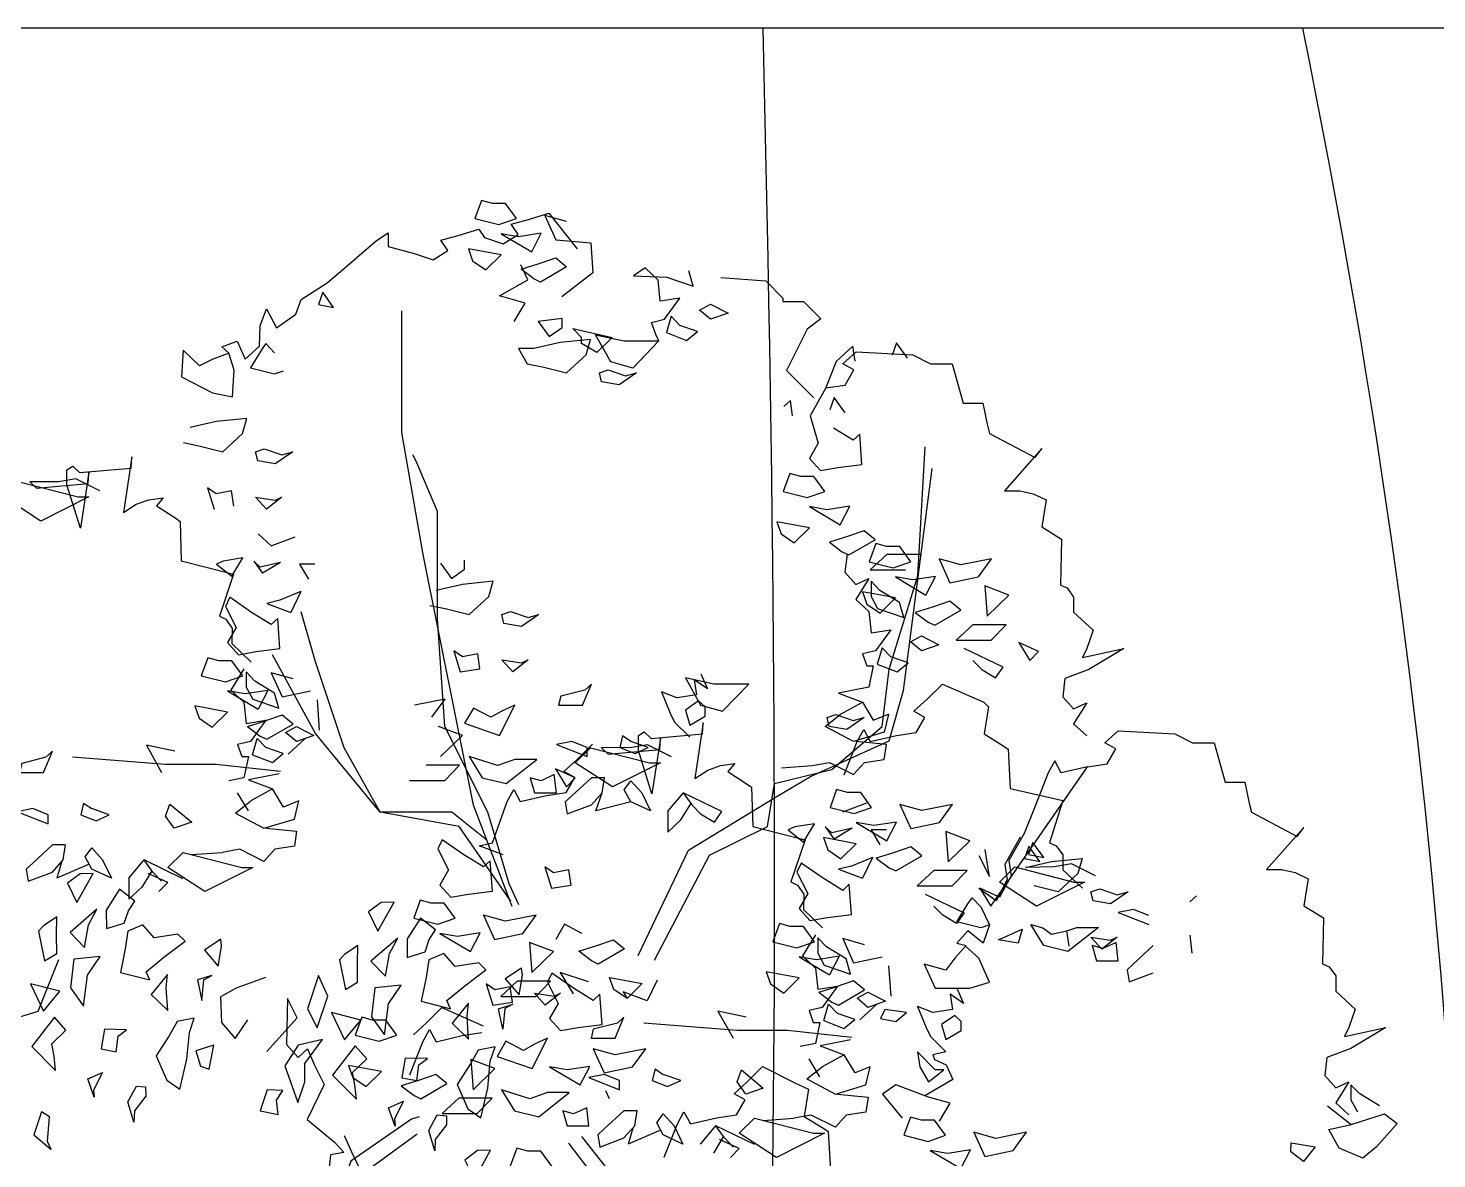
# Model space of a CAD drawing. Header units: metres. Extents: x 10 to 239, y 2 to 253.
# Drawn here: x 28.15 to 36, y 56.09 to 62.39 of the extents above; entities that cross this region are included whole.
import ezdxf

# ---------------------------------------------------------------- set-up
doc = ezdxf.new("R2010")
doc.units = ezdxf.units.M
doc.header["$MEASUREMENT"] = 0
doc.layers.add('0marcos', color=10, linetype='Continuous', plot=False)
doc.layers.add('1', color=7, linetype='Continuous')
doc.layers.add('cot200', color=9, linetype='Continuous')
doc.layers.add('barrera', color=7, linetype='Continuous', lineweight=0, true_color=0x9dbb63)
doc.layers.add('bloques ARBOLES', color=7, linetype='Continuous', true_color=0xb8d897)

# ---------------------------------------------------------------- blocks, each defined once
blk = doc.blocks.new('ARBOL22')
for points in [[(-0.1967, 2.2503), (-0.1308, 2.2338), (-0.0828, 2.2503), (-0.1128, 2.2918), (-0.1487, 2.2918), (-0.1787, 2.3)], [(-0.0147, 2.2102), (-0.0769, 2.2007), (-0.1248, 2.2089), (-0.041, 2.1592)], [(-0.1668, 2.1096), (-0.1248, 2.1509), (-0.2146, 2.1676), (-0.2028, 2.1343)], [(-0.017, 2.0763), (-0.0351, 2.0847), (-0.0702, 2.1116), (-0.0231, 2.1261), (0.0249, 2.1427), (0.0549, 2.1178)], [(-0.6257, 2.0149), (-0.5839, 2.0067), (-0.6139, 2.0482)], [(0.4494, 1.974), (0.4194, 1.9988), (0.4494, 2.0155), (0.4973, 1.9906)], [(0.0068, 1.9268), (0.0427, 1.9517), (0.0427, 1.9765), (-0.0231, 1.9683)], [(0.4133, 1.9409), (0.3654, 1.9575), (0.3415, 1.9824), (0.3286, 1.9377), (0.3835, 1.916)], [(0.072, 1.9491), (0.1797, 1.9244), (0.1379, 1.8829), (0.0959, 1.9078), (0.0959, 1.9244)], [(0.1206, 1.9186), (0.0368, 1.9103), (-0.035, 1.8937), (-0.077, 1.8937), (-0.0531, 1.8523), (-0.0111, 1.8439), (0.0548, 1.8275), (0.1086, 1.877)], [(0.1447, 1.8275), (0.1686, 1.8357), (0.2165, 1.8191), (0.2465, 1.8275), (0.1986, 1.7944), (0.1506, 1.8026)], [(-0.7739, 1.6192), (-0.726, 1.6026), (-0.696, 1.611), (-0.744, 1.5779), (-0.7919, 1.5861), (-0.7978, 1.611)], [(0.6666, 1.5513), (0.6487, 1.5016), (0.7146, 1.4851), (0.7625, 1.5016), (0.7325, 1.5431), (0.6966, 1.5431)], [(-1.2845, 1.4869), (-1.2547, 1.4869), (-1.3864, 1.4207), (-1.4882, 1.4869), (-1.4462, 1.5283)], [(0.7205, 1.4603), (0.8043, 1.4105), (0.8307, 1.4616), (0.7684, 1.452)], [(0.6785, 1.3609), (0.7205, 1.4023), (0.6307, 1.4189), (0.6426, 1.3856)], [(0.8103, 1.3361), (0.8284, 1.3277), (0.9002, 1.3692), (0.8702, 1.394), (0.8223, 1.3774), (0.7752, 1.3629)], [(0.9679, 1.3506), (0.932, 1.3506), (0.902, 1.3588), (0.8841, 1.3091), (0.95, 1.2926), (0.9979, 1.3091)], [(1.2194, 1.3175), (1.1356, 1.3009), (1.0757, 1.3175), (1.1056, 1.2511), (1.1835, 1.2677)], [(0.9793, 1.156), (0.9672, 1.1975), (0.9134, 1.2306), (0.8893, 1.2555), (0.8893, 1.214), (0.9073, 1.1808)], [(1.0661, 1.2691), (1.0038, 1.2595), (0.9559, 1.2677), (1.0397, 1.218)], [(1.2674, 1.218), (1.2015, 1.2429), (1.2074, 1.16)], [(0.9139, 1.1684), (0.9559, 1.2098), (0.8661, 1.2264), (0.878, 1.1931)], [(1.0638, 1.1352), (1.1356, 1.1767), (1.1056, 1.2015), (1.0577, 1.1849), (1.0106, 1.1704), (1.0457, 1.1436)], [(1.1681, 1.1366), (1.1224, 1.0945), (1.2189, 1.0945), (1.2595, 1.1366)], [(1.0272, 1.1064), (1.0751, 1.0815), (1.0272, 1.0649), (0.9972, 1.0898)], [(0.9432, 1.0484), (0.9193, 1.0733), (0.9064, 1.0287), (0.9613, 1.0069), (0.9911, 1.0318)], [(0.1046, 0.9573), (0.0388, 0.9407), (0.0328, 0.9158), (0.0987, 0.9158), (0.1226, 0.9738)], [(0.4222, 0.9158), (0.482, 0.8994), (0.554, 0.9738), (0.4581, 0.9738), (0.3802, 0.9904)], [(0.4166, 0.9275), (0.3807, 0.9026), (0.3926, 0.8611), (0.4346, 0.886), (0.4346, 0.9109)], [(0.7927, 0.8901), (0.8407, 0.8734), (0.8706, 0.8818), (0.8227, 0.8487), (0.7748, 0.857), (0.7689, 0.8818)], [(0.0687, 0.8165), (0.0269, 0.8081), (0.1107, 0.775), (0.1107, 0.7999)], [(0.2005, 0.7999), (0.2425, 0.7834), (0.2784, 0.7999), (0.2305, 0.8165), (0.2082, 0.8318)], [(-1.4447, 0.7314), (-1.3788, 0.7314), (-1.3549, 0.7894), (-1.3729, 0.7729), (-1.4388, 0.7563)], [(0.2822, 0.7578), (0.312, 0.7578), (0.1802, 0.6916), (0.0785, 0.7578), (0.1205, 0.7991)], [(0.0785, 0.7165), (0.0246, 0.7412), (0.0546, 0.6916)], [(1.4826, 0.7465), (1.4107, 0.7299), (1.3928, 0.763), (1.3748, 0.7299), (1.3389, 0.6388), (1.309, 0.5642), (1.267, 0.4897), (1.2731, 0.4482), (1.2413, 0.3894), (1.1874, 0.4141), (1.2174, 0.3645)], [(0.7771, 0.6353), (0.843, 0.6188), (0.8909, 0.6353), (0.8609, 0.6768), (0.825, 0.6768), (0.795, 0.685)], [(-1.3668, 0.5906), (-1.3668, 0.6155), (-1.4088, 0.6321), (-1.4506, 0.6237)], [(0.9986, 0.5773), (1.0765, 0.594), (1.1124, 0.6437), (1.0286, 0.6271), (0.9686, 0.6437)], [(0.9327, 0.5442), (0.9591, 0.5953), (0.8968, 0.5857), (0.8489, 0.594)], [(-0.2686, 0.464), (-0.2925, 0.4226), (-0.2626, 0.3893), (-0.2146, 0.3977), (-0.1487, 0.406), (-0.1548, 0.4888), (-0.1728, 0.4722), (-0.2266, 0.5053), (-0.2866, 0.5468), (-0.2985, 0.5219)], [(0.8069, 0.4946), (0.8489, 0.536), (0.7591, 0.5526), (0.771, 0.5193)], [(1.1004, 0.4862), (1.1604, 0.5442), (1.0945, 0.5691)], [(-1.4208, 0.4333), (-1.3549, 0.4582), (-1.325, 0.4913), (-1.3189, 0.5326), (-1.3549, 0.5326), (-1.4088, 0.483), (-1.4268, 0.4664)], [(0.9387, 0.4698), (0.9568, 0.4614), (1.0286, 0.5029), (0.9986, 0.5277), (0.9507, 0.5111), (0.9036, 0.4966)], [(1.3221, 0.5288), (1.3103, 0.4955), (1.3521, 0.4873)], [(1.3328, 0.5395), (1.321, 0.5062), (1.3628, 0.498)], [(0.0609, 0.464), (0.0189, 0.4557), (-0.0051, 0.4722), (0.013, 0.4142), (0.0669, 0.4226)], [(1.3431, 0.3645), (1.2413, 0.4307), (1.2833, 0.4721), (1.445, 0.4307), (1.4748, 0.4307)], [(-1.3134, 0.4275), (-1.2876, 0.3745), (-1.2432, 0.4543), (-1.2786, 0.4537)], [(1.1119, 0.4207), (1.1525, 0.4628), (1.061, 0.4628), (1.0154, 0.4207)], [(-1.1579, 0.3183), (-1.1465, 0.3523), (-1.1291, 0.3781), (-1.1706, 0.411), (-1.2072, 0.3538), (-1.2068, 0.3031)], [(1.4981, 0.3794), (1.4922, 0.4043), (1.5161, 0.4125), (1.564, 0.3959), (1.594, 0.4043), (1.5461, 0.3712)], [(-1.3065, 0.2925), (-1.2665, 0.2512), (-1.2557, 0.3133), (-1.2326, 0.3561)], [(-0.4886, 0.3487), (-0.4627, 0.2957), (-0.4184, 0.3755), (-0.4537, 0.3749)], [(-0.3464, 0.3811), (-0.3643, 0.3314), (-0.2985, 0.3149), (-0.2505, 0.3314), (-0.2805, 0.3729), (-0.3164, 0.3729)], [(-1.3423, 0.3353), (-1.379, 0.3105), (-1.3927, 0.296), (-1.3762, 0.2148), (-1.3431, 0.2352), (-1.3436, 0.286)], [(-1.1685, 0.1828), (-1.0881, 0.1622), (-1.0981, 0.1846), (-1.0496, 0.2251), (-0.9911, 0.2687), (-1.0109, 0.2878), (-1.0754, 0.278), (-1.107, 0.3138), (-1.148, 0.296), (-1.1553, 0.2479)], [(-0.382, 0.2243), (-0.3331, 0.2395), (-0.3217, 0.2735), (-0.3043, 0.2993), (-0.3457, 0.3321), (-0.3823, 0.2749)], [(-0.0649, 0.29), (-0.029, 0.3398), (-0.1128, 0.3231), (-0.1728, 0.3398), (-0.1428, 0.2734)], [(-0.8933, 0.2737), (-0.9381, 0.2444), (-0.9005, 0.2002), (-0.8913, 0.2541)], [(-0.4309, 0.2344), (-0.4078, 0.2772), (-0.4816, 0.2136), (-0.4416, 0.1724)], [(-0.1823, 0.2913), (-0.2446, 0.2818), (-0.2925, 0.29), (-0.2087, 0.2403)], [(0.2131, 0.2475), (0.1413, 0.206), (0.1232, 0.2144), (0.0881, 0.2412), (0.1352, 0.2557), (0.1831, 0.2723)], [(1.3034, 0.302), (1.2922, 0.2636), (1.2383, 0.272)], [(1.522, 0.2468), (1.4922, 0.2799), (1.5461, 0.2717), (1.564, 0.2799)], [(-0.5175, 0.2564), (-0.5541, 0.2317), (-0.5678, 0.2172), (-0.5514, 0.1359), (-0.5182, 0.1564), (-0.5187, 0.2071)], [(-0.1663, 0.1898), (-0.1861, 0.209), (-0.2505, 0.1992), (-0.2821, 0.235), (-0.3232, 0.2172), (-0.3305, 0.1691), (-0.3437, 0.104), (-0.2632, 0.0834), (-0.2733, 0.1057), (-0.2247, 0.1462)], [(-0.041, 0.1823), (0.0189, 0.2403), (-0.0469, 0.2651)], [(1.495, 0.2564), (1.5071, 0.215), (1.567, 0.215), (1.5609, 0.2648), (1.525, 0.2482)], [(-1.2236, 0.2267), (-1.2961, 0.2195), (-1.3051, 0.1403), (-1.2694, 0.0904), (-1.2585, 0.1752)], [(-0.0757, 0.1213), (-0.0664, 0.1752), (-0.0685, 0.1949), (-0.1133, 0.1656)], [(-1.0428, 0.1406), (-1.0394, 0.1773), (-1.0839, 0.1228), (-1.0386, 0.0787)], [(-0.957, 0.1623), (-0.945, 0.106), (-0.9393, 0.1628), (-0.918, 0.1746)], [(-0.6251, 0.1746), (-0.6558, 0.0831), (-0.6288, 0.0313), (-0.5996, 0.1179)], [(-0.0295, 0.1167), (0.011, 0.1589), (-0.0804, 0.1589), (-0.126, 0.1167)], [(0.0022, 0.156), (0.032, 0.098), (0.0081, 0.0567), (0.0381, 0.0234), (0.086, 0.0318), (0.1519, 0.0401), (0.1458, 0.1229), (0.1279, 0.1063), (0.074, 0.1394), (0.0141, 0.1809)], [(-1.4149, 0.152), (-1.379, 0.0767), (-1.3344, 0.1312)], [(-0.4803, 0.0615), (-0.4446, 0.0116), (-0.4336, 0.0964), (-0.3988, 0.1479), (-0.4712, 0.1406)], [(-0.1656, 0.1513), (-0.1475, 0.0934), (-0.0936, 0.1018), (-0.0996, 0.1431), (-0.1416, 0.1349)], [(0.0202, 0.1182), (0.0381, 0.1265), (-0.0039, 0.0934), (-0.0337, 0.1265)], [(-0.2138, -0.0001), (-0.218, 0.0618), (-0.2145, 0.0985), (-0.2591, 0.044)], [(-0.1144, 0.084), (-0.1202, 0.0272), (-0.1322, 0.0835), (-0.0931, 0.0957)], [(0.9568, 0.0483), (0.9868, 0.0732), (0.9268, 0.0814), (0.9148, 0.0565)], [(-1.4114, -0.0198), (-1.3463, -0.086), (-1.3504, -0.0467), (-1.3567, -0.013), (-1.3178, 0.0245), (-1.3495, 0.0605)], [(-1.0126, 0.0485), (-1.034, 0.0113), (-1.0706, -0.0459), (-1.0407, -0.1127), (-1.0052, -0.1374), (-0.9863, -0.0553), (-0.9792, 0.0181), (-0.9659, 0.0579)], [(-0.59, 0.0731), (-0.5542, -0.0022), (-0.5096, 0.0524)], [(-0.5249, 0.0105), (-0.459, -0.006), (-0.411, 0.0105), (-0.441, 0.052), (-0.4769, 0.052), (-0.5069, 0.0602)], [(0.122, 0.0023), (0.1878, 0.0023), (0.2117, 0.0602), (0.1938, 0.0438), (0.1279, 0.0271)], [(1.1365, 0.0483), (1.1186, 0.0649), (1.0827, 0.0401), (1.0945, -0.0014), (1.1365, 0.0234)], [(-1.1748, 0.0081), (-1.1515, 0.0256), (-1.2122, 0.0269), (-1.2214, -0.0268), (-1.1804, -0.0344)], [(-0.0398, -0.0806), (0.0022, 0.0023), (-0.0337, -0.0142), (-0.0637, -0.0308), (-0.1116, -0.006), (-0.1356, -0.0475)], [(-0.9255, -0.082), (-0.9123, -0.0169), (-0.9612, -0.0321), (-0.949, -0.0741)], [(-0.6812, -0.0163), (-0.7178, -0.0735), (-0.6818, -0.174), (-0.6627, -0.1174), (-0.6632, -0.0666), (-0.6148, -0.0007)], [(-0.5256, -0.1256), (-0.5318, -0.0918), (-0.493, -0.0543), (-0.5247, -0.0183), (-0.5866, -0.0986), (-0.5214, -0.1648)], [(-0.1878, -0.0304), (-0.2091, -0.0675), (-0.2457, -0.1247), (-0.2159, -0.1916), (-0.1804, -0.2162), (-0.1615, -0.1341), (-0.1544, -0.0607), (-0.141, -0.0209)], [(0.1579, -0.0925), (0.2358, -0.0759), (0.2717, -0.0262), (0.1878, -0.0428), (0.1279, -0.0262)], [(1.0647, -0.0843), (1.0168, -0.0345), (1.0227, -0.0759), (1.0466, -0.1174), (1.0886, -0.0843)], [(-0.5309, -0.1054), (-0.495, -0.1302), (-0.453, -0.0888), (-0.5428, -0.0722)], [(-0.3499, -0.0708), (-0.3267, -0.0532), (-0.3874, -0.0519), (-0.3966, -0.1057), (-0.3555, -0.1132)], [(-0.2015, -0.1386), (-0.1416, -0.0806), (-0.2075, -0.0557)], [(0.092, -0.1256), (0.1183, -0.0746), (0.0561, -0.0841), (0.0081, -0.0759)], [(-1.2421, -0.14), (-1.24, -0.1596), (-1.258, -0.1092), (-1.2171, -0.0915)], [(-0.3633, -0.155), (-0.3452, -0.1634), (-0.2733, -0.1219), (-0.3033, -0.097), (-0.3512, -0.1137), (-0.3984, -0.1282)], [(0.1999, -0.1386), (0.1999, -0.1137), (0.1579, -0.097), (0.116, -0.1054)], [(-1.0992, -0.1311), (-1.099, -0.1564), (-1.1301, -0.1965), (-1.1317, -0.2276), (-1.1478, -0.1716), (-1.1247, -0.1288)], [(-0.7662, -0.1394), (-0.7853, -0.1962), (-0.7362, -0.2063), (-0.7405, -0.167), (-0.7232, -0.1412)], [(-0.1236, -0.1386), (-0.0877, -0.1965), (-0.0218, -0.213), (0.062, -0.1468), (0.0022, -0.1468), (-0.0457, -0.1634)], [(-0.4172, -0.2188), (-0.4151, -0.2384), (-0.4331, -0.1881), (-0.3923, -0.1704)], [(-0.19, -0.2041), (-0.1495, -0.1619), (-0.2409, -0.1619), (-0.2865, -0.2041)], [(0.074, -0.2048), (0.0441, -0.1965), (0.0561, -0.2379), (0.116, -0.2379), (0.1099, -0.1881)], [(-1.3844, -0.1995), (-1.4054, -0.262), (-1.358, -0.3031), (-1.3679, -0.2808), (-1.3627, -0.2131)], [(-0.2744, -0.21), (-0.2742, -0.2352), (-0.3052, -0.2754), (-0.3068, -0.3065), (-0.3229, -0.2505), (-0.2998, -0.2077)], [(0.1458, -0.2959), (0.2117, -0.271), (0.2417, -0.2379), (0.2478, -0.1965), (0.2117, -0.1965), (0.1579, -0.2461), (0.1399, -0.2627)], [(0.9976, -0.2141), (0.9796, -0.2638), (1.0455, -0.2803), (1.0934, -0.2638), (1.0635, -0.2223), (1.0276, -0.2223)], [(2.1446, -0.2479), (2.2052, -0.2339), (2.2963, -0.2048), (2.3311, -0.2313), (2.2744, -0.295), (2.237, -0.3265), (2.1723, -0.2987)], [(1.315, -0.2554), (1.2311, -0.2721), (1.1712, -0.2554), (1.2012, -0.3218), (1.2791, -0.3052)], [(-0.2239, -0.3315), (-0.1981, -0.3845), (-0.1538, -0.3047), (-0.1891, -0.3053)], [(-0.0818, -0.2991), (-0.0997, -0.3488), (-0.0338, -0.3653), (0.0141, -0.3488), (-0.0159, -0.3073), (-0.0518, -0.3073)], [(1.1353, -0.3549), (1.1616, -0.3039), (1.0994, -0.3134), (1.0514, -0.3052)], [(2.041, -0.2846), (2.1065, -0.2958), (2.0747, -0.3359), (2.0399, -0.3095)]]:
    blk.add_lwpolyline(points, close=True)
for points in [[(-0.8727, 1.8802), (-0.9147, 1.8648), (-0.9514, 1.8467), (-0.9966, 1.8891), (-1.0009, 1.8166), (-0.9162, 1.772), (-0.8607, 1.7616), (-0.8564, 1.8342), (-0.8711, 1.8808), (-0.8902, 1.8987), (-0.8481, 1.9141), (-0.8265, 1.8651), (-0.7874, 1.9008), (-0.7855, 1.956), (-0.7676, 2.0028), (-0.7407, 1.951), (-0.6872, 1.9884), (-0.6732, 2.028), (-0.6014, 2.0743), (-0.5401, 2.1264), (-0.466, 2.1903), (-0.4347, 2.2112), (-0.4342, 2.1736), (-0.3629, 2.1548), (-0.3112, 2.137), (-0.2708, 2.1624), (-0.2896, 2.1911), (-0.2424, 2.2037), (-0.1859, 2.2209), (-0.1705, 2.1987), (-0.1189, 2.1808), (-0.0785, 2.2063), (-0.0973, 2.235), (-0.0501, 2.2475), (0.0064, 2.2647), (0.084, 2.1677)], [(0.0549, 2.242), (-0.0051, 2.2587), (0.0249, 2.1923), (0.1207, 2.184), (0.1267, 2.1012), (0.0417, 2.0356)], [(-0.089, 1.9683), (-0.059, 2.0179), (-0.1292, 2.038), (-0.052, 2.0826), (-0.0706, 2.1231)], [(0.3079, 1.915), (0.2359, 1.8405), (0.1761, 1.857), (0.1341, 1.9316), (0.212, 1.915), (0.3079, 1.915), (0.2995, 1.9326), (0.2876, 1.9657), (0.3235, 1.974), (0.3654, 2.032), (0.3115, 2.0237), (0.3056, 2.0817), (0.2697, 2.1148), (0.2378, 2.0931), (0.3294, 2.0899), (0.4014, 2.0651), (0.3894, 2.1066)], [(0.4776, 2.089), (0.6005, 2.0795), (0.6477, 2.0323), (0.6477, 2.0228), (0.7044, 2.0228), (0.7517, 1.9756), (0.7139, 1.9473), (0.6572, 1.8339), (0.7328, 1.7583)], [(-0.0949, 0.3639), (-0.2008, 0.6417), (-0.3384, 1.3293), (-0.3973, 1.6633), (-0.3973, 1.9973)], [(-0.7457, 1.8825), (-0.7695, 1.9074), (-0.7816, 1.8908), (-0.8115, 1.841), (-0.7457, 1.8245), (-0.7216, 1.8328)], [(0.8453, 1.8594), (0.8394, 1.9008), (0.794, 1.8588), (0.764, 1.7842), (0.722, 1.7097), (0.7444, 1.6342), (0.7205, 1.5928), (0.7505, 1.5596), (0.7984, 1.568), (0.8643, 1.5762), (0.8582, 1.6591), (0.8402, 1.6424), (0.7864, 1.6755)], [(0.9891, 1.8677), (0.9591, 1.9092), (0.9472, 1.8759)], [(0.7643, 1.7857), (0.8183, 1.7939), (0.8422, 1.8352), (0.8122, 1.8519), (0.8481, 1.885), (1.0039, 1.8767), (1.0519, 1.8519), (1.1118, 1.8519), (1.1416, 1.7441), (1.1957, 1.7441), (1.2075, 1.6862), (1.2136, 1.6613), (1.3393, 1.5951), (1.3574, 1.62), (1.2555, 1.504), (1.2975, 1.504), (1.3334, 1.4958), (1.3693, 1.4791), (1.3574, 1.4047), (1.4113, 1.3714), (1.4085, 1.2454), (1.4267, 1.2372), (1.4446, 1.2123), (1.4446, 1.171), (1.4985, 1.1212), (1.4805, 1.0715), (1.4685, 1.0466), (1.5823, 1.0715), (1.4864, 1.0135), (1.4206, 0.9886), (1.4146, 0.9391), (1.4446, 0.906), (1.4805, 0.9224), (1.4446, 0.8645), (1.4805, 0.8314)], [(0.6741, 1.7097), (0.6681, 1.751), (0.6502, 1.7346)], [(0.8179, 1.7179), (0.7879, 1.7594), (0.776, 1.7262)], [(-0.9956, 1.6358), (-0.9536, 1.6274), (-0.8878, 1.611), (-0.8339, 1.6606), (-0.8219, 1.7021), (-0.9057, 1.6938), (-0.9775, 1.6772)], [(0.2961, 0.2167), (0.4461, 0.5042), (0.6051, 0.5828), (0.6248, 0.7006), (0.782, 0.7399), (0.9196, 0.8578), (0.9393, 1.015), (1.0179, 1.2704), (1.0375, 1.624)], [(-1.2247, 1.5036), (-1.2906, 1.5367), (-1.3385, 1.5283), (-1.4168, 1.5287), (-1.3982, 1.5111), (-1.2567, 1.5234), (-1.2549, 1.5541), (-1.2779, 1.4014), (-1.3149, 1.5203), (-1.3149, 1.5617), (-1.2991, 1.5715), (-1.2805, 1.5539), (-1.139, 1.5661), (-1.1372, 1.5969), (-1.1602, 1.4442), (-1.1249, 1.4669), (-1.0902, 1.4794), (-1.051, 1.4848), (-1.0696, 1.4628), (-1.0166, 1.4283), (-1.0047, 1.4198), (-1.0014, 1.312), (-0.93, 1.2938), (-0.8584, 1.2754), (-0.8972, 1.1604), (-0.8793, 1.1517), (-0.862, 1.1264), (-0.8629, 1.0851), (-0.8103, 1.0341)], [(-0.0758, 0.3679), (-0.1025, 0.4256), (-0.1615, 0.6221), (-0.2794, 0.8578), (-0.299, 1.1525), (-0.299, 1.4472), (-0.358, 1.5847), (-0.3671, 1.6028)], [(0.2513, 0.2291), (0.3889, 0.5182), (0.6248, 0.6613), (0.7231, 0.7203), (0.9393, 0.8185), (0.9786, 0.956), (1.0565, 1.565)], [(-0.9298, 1.5115), (-0.9116, 1.4535)], [(-0.9057, 1.495), (-0.9298, 1.5115)], [(-0.8637, 1.5033), (-0.9057, 1.495)], [(-0.8578, 1.4619), (-0.8637, 1.5033)], [(-0.768, 1.4535), (-0.7978, 1.4866)], [(-0.7978, 1.4866), (-0.744, 1.4784)], [(-0.726, 1.4866), (-0.768, 1.4535)], [(-0.744, 1.4784), (-0.726, 1.4866)], [(-0.7909, 1.3857), (-0.755, 1.3526)], [(-0.755, 1.3526), (-0.6891, 1.3775)], [(-0.8328, 1.3195), (-0.8868, 1.3111)], [(-0.8627, 1.2698), (-0.8328, 1.3195)], [(-0.2248, 1.2886), (-0.2248, 1.3134)], [(0.8234, 1.3299), (0.8175, 1.2803), (0.8475, 1.2472), (0.8834, 1.2637), (0.8475, 1.2057), (0.8834, 1.1726), (0.8893, 1.1146), (0.9432, 1.1229), (0.9013, 1.0649), (0.8654, 1.0567), (0.8773, 1.0235), (0.8954, 1.0235), (0.8834, 0.9656), (0.8414, 0.9573), (0.7996, 0.9489), (0.8654, 0.9241), (0.8954, 0.8745), (0.9372, 0.891), (0.9252, 0.8414), (0.8414, 0.8165), (0.7636, 0.8578), (0.8055, 0.891), (0.8654, 0.9241)], [(1.0241, 1.3291), (0.9326, 1.3291), (0.887, 1.287), (0.9835, 1.287)], [(-0.8868, 1.3111), (-0.9047, 1.3029)], [(-0.9047, 1.3029), (-0.8627, 1.2698)], [(-0.8029, 1.3111), (-0.7789, 1.278)], [(-0.785, 1.2946), (-0.8029, 1.3111)], [(-0.7293, 1.3073), (-0.785, 1.2946)], [(-0.7293, 1.3073), (-0.7789, 1.278)], [(-0.6771, 1.3029), (-0.6532, 1.2615)], [(-0.6351, 1.3029), (-0.6771, 1.3029)], [(-0.2907, 1.3052), (-0.2607, 1.2637)], [(-0.2607, 1.2637), (-0.2248, 1.2886)], [(-0.2307, 1.2472), (-0.3025, 1.2306)], [(-0.1469, 1.2555), (-0.2307, 1.2472)], [(-0.1589, 1.214), (-0.1469, 1.2555)], [(-0.8688, 1.2118), (-0.8807, 1.1869)], [(-0.8089, 1.1703), (-0.8688, 1.2118)], [(-0.731, 1.2035), (-0.7669, 1.1951)], [(-0.6736, 1.2273), (-0.731, 1.2035)], [(-0.6736, 1.2273), (-0.701, 1.1703)], [(-0.2127, 1.1644), (-0.1589, 1.214)], [(-0.8807, 1.1869), (-0.8509, 1.1289)], [(-0.755, 1.1372), (-0.8089, 1.1703)], [(-0.7669, 1.1951), (-0.701, 1.1703)], [(-0.1641, 0.5456), (-0.2597, 0.6221), (-0.4563, 0.6221), (-0.5546, 0.7989), (-0.6332, 1.0346), (-0.6725, 1.1721)], [(-0.3206, 1.1892), (-0.2786, 1.1808)], [(-0.2786, 1.1808), (-0.2127, 1.1644)], [(-0.1228, 1.1644), (-0.0989, 1.1726)], [(-0.1169, 1.1395), (-0.1228, 1.1644)], [(-0.0989, 1.1726), (-0.051, 1.156)], [(-0.021, 1.1644), (-0.069, 1.1313)], [(-0.051, 1.156), (-0.021, 1.1644)], [(-0.8509, 1.1289), (-0.8748, 1.0876)], [(-0.7371, 1.1538), (-0.755, 1.1372)], [(-0.731, 1.0709), (-0.7371, 1.1538)], [(-0.069, 1.1313), (-0.1169, 1.1395)], [(-0.8748, 1.0876), (-0.8448, 1.0543)], [(1.3483, 1.0632), (1.2944, 1.0879), (1.3244, 1.0383)], [(-0.9286, 1.0461), (-0.9466, 0.9963)], [(-0.8986, 1.0378), (-0.9286, 1.0461)], [(-0.8448, 1.0543), (-0.7968, 1.0627)], [(-0.7968, 1.0627), (-0.731, 1.0709)], [(-0.0985, 0.3784), (-0.2401, 0.5828), (-0.4563, 0.6221), (-0.6332, 0.8382), (-0.7511, 1.0543)], [(-0.2307, 1.0484), (-0.2547, 1.0649)], [(-0.2547, 1.0649), (-0.2366, 1.0069)], [(-0.1887, 1.0567), (-0.2307, 1.0484)], [(-0.1828, 1.0153), (-0.1887, 1.0567)], [(1.1686, 1.0383), (1.1926, 1.0134), (1.2304, 0.991), (1.2511, 1.0198), (1.1447, 1.0714)], [(1.3244, 1.0383), (1.3483, 1.0632)], [(-0.8627, 1.0378), (-0.8986, 1.0378)], [(-0.8296, 1.0151), (-0.8655, 0.9571)], [(-0.8328, 0.9963), (-0.8627, 1.0378)], [(-0.7996, 0.982), (-0.8236, 1.0069)], [(-0.8236, 1.0069), (-0.8236, 0.9654)], [(-0.6951, 0.9881), (-0.755, 1.0047)], [(-0.755, 1.0047), (-0.725, 0.9384)], [(-0.2366, 1.0069), (-0.1828, 1.0153)], [(-0.1228, 1.04), (-0.069, 1.0318)], [(-0.093, 1.0069), (-0.1228, 1.04)], [(-0.051, 1.04), (-0.093, 1.0069)], [(-0.069, 1.0318), (-0.051, 1.04)], [(-0.9466, 0.9963), (-0.8807, 0.9799)], [(-0.8807, 0.9799), (-0.8328, 0.9963)], [(-0.8236, 0.9654), (-0.8057, 0.9323)], [(-0.7457, 0.9489), (-0.7996, 0.982)], [(0.4226, 1.002), (0.4405, 0.9606), (0.4046, 0.9855), (0.4105, 0.944), (0.3567, 0.9358), (0.3148, 0.9522), (0.3387, 0.8942), (0.3507, 0.8695), (0.3926, 0.828)], [(0.8154, 0.7251), (0.8513, 0.8162), (0.8692, 0.8493), (0.8872, 0.8162), (0.959, 0.8328), (1.013, 0.841), (1.0369, 0.8824), (1.0069, 0.899), (1.0428, 0.9321), (1.0848, 0.9736), (1.1987, 0.9239), (1.2109, 0.9113), (1.199, 0.8369), (1.2529, 0.8036), (1.2649, 0.7953), (1.2708, 0.6876), (1.3426, 0.6712), (1.4146, 0.6545), (1.3785, 0.5386), (1.3967, 0.5303), (1.4146, 0.5055), (1.4146, 0.4641), (1.4685, 0.4144)], [(-0.8748, 0.955), (-0.7909, 0.9052)], [(-0.8268, 0.9468), (-0.8748, 0.955)], [(-0.8655, 0.9571), (-0.8296, 0.924)], [(-0.7646, 0.9563), (-0.8268, 0.9468)], [(-0.8057, 0.9323), (-0.7337, 0.9074)], [(-0.7646, 0.9563), (-0.7909, 0.9052)], [(-0.7337, 0.9074), (-0.7457, 0.9489)], [(-0.725, 0.9384), (-0.6471, 0.955)], [(-0.6292, 0.9301), (-0.6232, 0.8473)], [(-0.2786, 0.9325), (-0.3625, 0.9158)], [(-0.3145, 0.8827), (-0.2786, 0.9325)], [(-0.8748, 0.897), (-0.9645, 0.9136)], [(-0.9645, 0.9136), (-0.9527, 0.8804)], [(-0.9168, 0.8557), (-0.8748, 0.897)], [(-0.8296, 0.924), (-0.8236, 0.866)], [(-0.725, 0.8888), (-0.773, 0.8721)], [(-0.6951, 0.8639), (-0.725, 0.8888)], [(-0.2007, 0.9076), (-0.2248, 0.8661)], [(-0.1528, 0.8827), (-0.2007, 0.9076)], [(-0.1228, 0.8994), (-0.1528, 0.8827)], [(-0.1289, 0.833), (-0.0869, 0.9158)], [(-0.0869, 0.9158), (-0.1228, 0.8994)], [(-0.9527, 0.8804), (-0.9168, 0.8557)], [(-0.8236, 0.866), (-0.7698, 0.8743)], [(-0.8201, 0.8576), (-0.773, 0.8721)], [(-0.8201, 0.8576), (-0.785, 0.8308)], [(-0.7698, 0.8743), (-0.8116, 0.8163)], [(-0.7669, 0.8224), (-0.6951, 0.8639)], [(-0.7158, 0.8412), (-0.6858, 0.8578)], [(-0.6858, 0.8578), (-0.6378, 0.8329)], [(-0.2307, 0.833), (-0.2966, 0.8578)], [(-0.2248, 0.8661), (-0.1289, 0.833)], [(0.342, 0.7744), (0.2761, 0.8075), (0.2282, 0.7991), (0.1499, 0.7996), (0.1685, 0.7819), (0.31, 0.7942), (0.3118, 0.8249), (0.2887, 0.6723), (0.2518, 0.7912), (0.2518, 0.8325), (0.2676, 0.8423), (0.2862, 0.8247), (0.4277, 0.837), (0.4295, 0.8677), (0.4065, 0.715), (0.4418, 0.7378), (0.4764, 0.7502), (0.5156, 0.7557), (0.4971, 0.7337), (0.5501, 0.6992), (0.5619, 0.6906), (0.5653, 0.5828), (0.6367, 0.5646), (0.7083, 0.5463), (0.6695, 0.4312), (0.6874, 0.4226), (0.7047, 0.3973), (0.7037, 0.3559), (0.7564, 0.3049)], [(-0.8116, 0.8163), (-0.8475, 0.8081)], [(-0.8065, 0.7801), (-0.7937, 0.8247)], [(-0.7698, 0.7998), (-0.7937, 0.8247)], [(-0.785, 0.8308), (-0.7669, 0.8224)], [(-0.6858, 0.8163), (-0.7158, 0.8412)], [(-0.6626, 0.8239), (-0.7082, 0.7817)], [(-0.6378, 0.8329), (-0.6858, 0.8163)], [(-0.2907, 0.775), (-0.2307, 0.833)], [(0.6437, 0.744), (0.7276, 0.7501), (0.7755, 0.7585), (0.8414, 0.7254), (0.8714, 0.7585), (0.9252, 0.7668), (0.9313, 0.8081), (0.8475, 0.8165)], [(1.4826, 0.7465), (1.5366, 0.7547), (1.5605, 0.7961), (1.5305, 0.8127), (1.5664, 0.8458), (1.7222, 0.8376), (1.7701, 0.8127), (1.8301, 0.8127), (1.8599, 0.705), (1.9139, 0.705), (1.9258, 0.647), (1.9319, 0.6221), (2.0576, 0.5559), (2.0757, 0.5808), (1.9737, 0.4648), (2.0157, 0.4648), (2.0516, 0.4566), (2.0875, 0.44), (2.0757, 0.3655), (2.1295, 0.3323), (2.1268, 0.2063), (2.1449, 0.198), (2.1629, 0.1732), (2.1629, 0.1318), (2.2167, 0.0821), (2.1988, 0.0323), (2.1868, 0.0075), (2.3006, 0.0323), (2.2047, -0.0256), (2.1388, -0.0505), (2.1329, -0.1001), (2.1629, -0.1332), (2.1988, -0.1167), (2.1629, -0.1747), (2.1988, -0.2078)], [(-0.7299, 0.7336), (-0.9068, 0.7533), (-1.0444, 0.7533), (-1.2999, 0.7729)], [(-1.0973, 0.806), (-1.0553, 0.7314)], [(-1.0194, 0.7894), (-1.0973, 0.806)], [(-0.8475, 0.8081), (-0.8357, 0.775)], [(-0.8357, 0.775), (-0.8175, 0.775)], [(-0.8175, 0.775), (-0.8296, 0.717)], [(-0.8065, 0.7801), (-0.7517, 0.7583)], [(-0.7218, 0.7832), (-0.7698, 0.7998)], [(-0.7517, 0.7583), (-0.7218, 0.7832)], [(-0.1348, 0.7501), (-0.2127, 0.775)], [(-0.2127, 0.775), (-0.1768, 0.717)], [(-0.1188, 0.5053), (-0.1846, 0.5302), (-0.1487, 0.5386), (-0.1082, 0.6513), (-0.0903, 0.6844), (-0.0723, 0.6513), (-0.0005, 0.6679), (0.0535, 0.6761), (0.0774, 0.7175), (0.0474, 0.7341), (0.0833, 0.7672), (0.1253, 0.8087)], [(-0.2386, 0.7516), (-0.33, 0.7516)], [(-0.2791, 0.7094), (-0.2386, 0.7516)], [(-0.0869, 0.7668), (-0.1348, 0.7501)], [(-0.111, 0.7006), (-0.0271, 0.7668)], [(-0.0271, 0.7668), (-0.0869, 0.7668)], [(-0.8296, 0.717), (-0.8716, 0.7088)], [(-0.7753, 0.7194), (-0.8171, 0.711)], [(-0.8171, 0.711), (-0.7512, 0.6862)], [(-0.7333, 0.7277), (-0.7753, 0.7194)], [(-0.3756, 0.7094), (-0.2791, 0.7094)], [(-0.1768, 0.717), (-0.111, 0.7006)], [(-0.0451, 0.717), (-0.0331, 0.6757)], [(-0.0151, 0.7088), (-0.0451, 0.717)], [(0.0208, 0.7254), (-0.0151, 0.7088)], [(0.0269, 0.6757), (0.0208, 0.7254)], [(0.2305, 0.6508), (0.2125, 0.6839), (0.2305, 0.7088), (0.2605, 0.6757), (0.2843, 0.6259), (0.2305, 0.6508), (0.1346, 0.6259), (0.1526, 0.6757), (0.1587, 0.717), (0.1226, 0.717), (0.0687, 0.6674), (0.0508, 0.6508), (0.0567, 0.6177), (0.1226, 0.6426), (0.1526, 0.6757)], [(-0.8175, 0.6259), (-0.8475, 0.6755)], [(-0.7512, 0.6862), (-0.8112, 0.6531)], [(-0.7212, 0.6366), (-0.7512, 0.6862)], [(-0.0331, 0.6757), (0.0269, 0.6757)], [(0.3743, 0.6757), (0.3982, 0.6426), (0.4222, 0.6177), (0.4599, 0.5953), (0.4807, 0.6241), (0.3743, 0.6757), (0.3323, 0.6259), (0.3323, 0.568), (0.3682, 0.6011), (0.3952, 0.6457)], [(-1.2693, 0.6474), (-1.277, 0.6155)], [(-1.2693, 0.6474), (-1.2471, 0.6321)], [(-1.1991, 0.6155), (-1.2471, 0.6321)], [(-1.0447, 0.6117), (-1.0327, 0.6448)], [(-1.0327, 0.6448), (-0.9729, 0.5951)], [(-0.853, 0.62), (-0.8112, 0.6531)], [(-0.853, 0.62), (-0.7753, 0.5786)], [(-0.6794, 0.6531), (-0.7212, 0.6366)], [(-0.6914, 0.6035), (-0.6794, 0.6531)], [(0.8117, 0.6235), (0.8775, 0.6483)], [(-1.277, 0.6155), (-1.235, 0.599)], [(-1.235, 0.599), (-1.1991, 0.6155)], [(-1.0208, 0.5786), (-1.0447, 0.6117)], [(-0.9729, 0.5951), (-1.0208, 0.5786)], [(-0.7753, 0.5786), (-0.6914, 0.6035)], [(0.6799, 0.5819), (0.6619, 0.5737)], [(0.7339, 0.5903), (0.6799, 0.5819)], [(0.7039, 0.5406), (0.7339, 0.5903)], [(0.7817, 0.5655), (0.7637, 0.5819)], [(0.7637, 0.5819), (0.7878, 0.5488)], [(-0.7692, 0.5786), (-0.6853, 0.5702)], [(-0.6853, 0.5702), (-0.6914, 0.5289)], [(0.6619, 0.5737), (0.7039, 0.5406)], [(0.8374, 0.5782), (0.7817, 0.5655)], [(0.8374, 0.5782), (0.7878, 0.5488)], [(0.9316, 0.5737), (0.8896, 0.5737)], [(0.8896, 0.5737), (0.9135, 0.5324)], [(1.2983, 0.5535), (1.2563, 0.479), (1.2624, 0.4375), (1.2324, 0.3795), (1.1844, 0.4128)], [(-1.265, 0.4995), (-1.2471, 0.5244)], [(-1.2471, 0.5244), (-1.2171, 0.4913)], [(-1.0388, 0.4709), (-0.9968, 0.5122)], [(-0.9968, 0.5122), (-0.8351, 0.4709)], [(-0.9729, 0.5061), (-0.8891, 0.5122)], [(-0.8411, 0.5206), (-0.8891, 0.5122)], [(-0.7753, 0.4875), (-0.8411, 0.5206)], [(-0.7453, 0.5206), (-0.7753, 0.4875)], [(-0.6914, 0.5289), (-0.7453, 0.5206)], [(1.1844, 0.5039), (1.2144, 0.4459)], [(1.2083, 0.479), (1.2024, 0.5204)], [(-1.3302, 0.4853), (-1.3429, 0.4415)], [(-1.2541, 0.4794), (-1.3429, 0.4415)], [(-1.2471, 0.4664), (-1.265, 0.4995)], [(-1.1932, 0.4415), (-1.2471, 0.4664)], [(-1.2171, 0.4913), (-1.1932, 0.4415)], [(-1.1453, 0.4415), (-1.1033, 0.4913)], [(-1.0794, 0.4582), (-1.1033, 0.4913)], [(-0.9969, 0.4397), (-1.1033, 0.4913)], [(-0.937, 0.4047), (-1.0388, 0.4709)], [(-0.8052, 0.4709), (-0.937, 0.4047)], [(-0.8351, 0.4709), (-0.8052, 0.4709)], [(0.6978, 0.4826), (0.686, 0.4578)], [(0.7578, 0.4411), (0.6978, 0.4826)], [(0.8357, 0.4744), (0.7998, 0.466)], [(0.7998, 0.466), (0.8657, 0.4411)], [(0.893, 0.4981), (0.8357, 0.4744)], [(0.893, 0.4981), (0.8657, 0.4411)], [(1.2144, 0.4459), (1.2083, 0.479)], [(1.5048, 0.4474), (1.4389, 0.4805), (1.391, 0.4721), (1.3125, 0.4705), (1.3843, 0.4871), (1.4681, 0.4954), (1.4561, 0.4539), (1.4023, 0.4043), (1.3364, 0.4207)], [(-2.1403, 0.4452), (-2.2254, 0.3413), (-2.1403, 0.2657), (-2.1308, 0.2657), (-2.1119, 0.1713), (-2.0836, 0.1713), (-1.9891, 0.2279), (-1.9607, 0.1713), (-1.904, 0.1524), (-1.8413, 0.0868), (-1.8016, -0.0454), (-1.7355, -0.0123), (-1.6826, 0.067), (-1.5372, 0.1), (-1.611, 0.0296), (-1.5165, 0.039), (-1.3937, 0.0768), (-1.337, 0.2185)], [(-1.1453, 0.4415), (-1.1453, 0.3835)], [(-1.0824, 0.4613), (-1.1094, 0.4167)], [(-1.0388, 0.4296), (-1.0927, 0.4543)], [(-1.0553, 0.4333), (-1.0794, 0.4582)], [(-1.0627, 0.4047), (-1.0388, 0.4296)], [(0.686, 0.4578), (0.7158, 0.3998)], [(0.8117, 0.408), (0.7578, 0.4411)], [(-1.1453, 0.3835), (-1.1094, 0.4167)], [(0.7158, 0.3998), (0.6919, 0.3584)], [(0.8296, 0.4247), (0.8117, 0.408)], [(0.8357, 0.3418), (0.8296, 0.4247)], [(1.0377, 0.3976), (1.1441, 0.3461), (1.1234, 0.3172), (1.0856, 0.3396), (1.0616, 0.3645)], [(1.1665, 0.3879), (1.1904, 0.3631), (1.2144, 0.3133), (1.1904, 0.3051), (1.1245, 0.3216), (1.1545, 0.3713)], [(1.1545, 0.3713), (1.1665, 0.3879)], [(1.781, 0.3928), (1.763, 0.3763)], [(0.6919, 0.3584), (0.7219, 0.3252)], [(1.6508, 0.3392), (1.6088, 0.3559), (1.567, 0.3475), (1.6508, 0.3144)], [(0.0968, 0.29), (0.0489, 0.3149), (0.0249, 0.2734)], [(0.6381, 0.3169), (0.6201, 0.2672)], [(0.668, 0.3087), (0.6381, 0.3169)], [(0.7219, 0.3252), (0.7698, 0.3336)], [(0.7698, 0.3336), (0.8357, 0.3418)], [(1.2144, 0.3133), (1.1965, 0.2636), (1.1545, 0.2969), (1.1245, 0.2636), (1.1497, 0.2567), (1.1186, 0.2222), (1.0945, 0.1891), (1.0347, 0.2056), (1.0647, 0.1394), (1.1604, 0.1394), (1.2144, 0.156), (1.1844, 0.2222), (1.1485, 0.2553)], [(1.4322, 0.2552), (1.4263, 0.2966), (1.4532, 0.3061), (1.513, 0.3061), (1.4291, 0.2399), (1.3633, 0.2564), (1.3274, 0.3144), (1.3603, 0.3048), (1.3843, 0.2883), (1.4263, 0.2966)], [(0.7039, 0.3087), (0.668, 0.3087)], [(0.7371, 0.286), (0.7012, 0.228)], [(0.7339, 0.2672), (0.7039, 0.3087)], [(0.743, 0.2777), (0.743, 0.2362)], [(0.7671, 0.2529), (0.743, 0.2777)], [(0.8117, 0.2756), (0.8416, 0.2092)], [(0.8716, 0.259), (0.8117, 0.2756)], [(1.763, 0.2852), (1.769, 0.2355)], [(0.6201, 0.2672), (0.686, 0.2507)], [(0.686, 0.2507), (0.7339, 0.2672)], [(0.743, 0.2362), (0.761, 0.2031)], [(0.8209, 0.2198), (0.7671, 0.2529)], [(1.6627, 0.2564), (1.6088, 0.2068), (1.5909, 0.1902), (1.5968, 0.1571), (1.6627, 0.1819)], [(0.7398, 0.2176), (0.6919, 0.2258)], [(0.6919, 0.2258), (0.7758, 0.1761)], [(0.7012, 0.228), (0.7371, 0.1949)], [(0.7371, 0.1949), (0.743, 0.1369)], [(0.8021, 0.2272), (0.7398, 0.2176)], [(0.761, 0.2031), (0.833, 0.1782)], [(0.8021, 0.2272), (0.7758, 0.1761)], [(0.833, 0.1782), (0.8209, 0.2198)], [(0.8416, 0.2092), (0.9195, 0.2258)], [(0.9375, 0.201), (0.9434, 0.1181)], [(-0.7711, 0.1694), (-0.8511, 0.1394), (-0.8939, 0.1159), (-0.8913, 0.0456), (-0.8538, 0.0013), (-0.819, 0.0529)], [(0.1148, 0.1574), (0.0369, 0.1823), (0.0728, 0.1243)], [(0.3029, 0.1617), (0.2755, 0.1047), (0.2096, 0.1296), (0.2203, 0.111), (0.1844, 0.1357), (0.1725, 0.169), (0.2623, 0.1523), (0.2203, 0.111)], [(0.6919, 0.1679), (0.6022, 0.1845)], [(0.6022, 0.1845), (0.614, 0.1512)], [(0.6499, 0.1265), (0.6919, 0.1679)], [(0.8416, 0.1596), (0.7937, 0.143)], [(0.8716, 0.1348), (0.8416, 0.1596)], [(0.614, 0.1512), (0.6499, 0.1265)], [(0.743, 0.1369), (0.7969, 0.1451)], [(0.7466, 0.1285), (0.7937, 0.143)], [(0.7466, 0.1285), (0.7817, 0.1017)], [(0.7969, 0.1451), (0.7551, 0.0872)], [(0.7998, 0.0933), (0.8716, 0.1348)], [(0.8509, 0.112), (0.8809, 0.1287)], [(0.8809, 0.1287), (0.9288, 0.1038)], [(1.1245, 0.1394), (1.1424, 0.098), (1.1065, 0.1229), (1.1125, 0.0814), (1.0586, 0.0732), (1.0168, 0.0896), (1.0407, 0.0317), (1.0527, 0.007), (1.0945, -0.0345), (1.0586, -0.0428), (1.0635, -0.0563), (1.095, -0.0701), (1.1136, -0.1106), (1.0364, -0.1553)], [(-0.7674, -0.0338), (-0.684, 0.0583), (-0.7099, 0.1113), (-0.7128, -0.0143), (-0.6812, -0.0501), (-0.6559, -0.027), (-0.636, -0.0716), (-0.61, -0.1246), (-0.656, -0.22), (-0.5811, -0.283), (-0.5555, -0.3106), (-0.5926, -0.3171), (-0.5997, -0.3904), (-0.6091, -0.4443)], [(-0.3653, 0.0117), (-0.3294, 0.0448), (-0.2874, 0.0863), (-0.1736, 0.0366)], [(0.7551, 0.0872), (0.7192, 0.0789)], [(0.7192, 0.0789), (0.731, 0.0458)], [(0.7602, 0.0509), (0.773, 0.0956)], [(0.7969, 0.0707), (0.773, 0.0956)], [(0.7817, 0.1017), (0.7998, 0.0933)], [(0.8809, 0.0872), (0.8509, 0.112)], [(0.9041, 0.0947), (0.8584, 0.0526)], [(0.9288, 0.1038), (0.8809, 0.0872)], [(0.8368, 0.0045), (0.6599, 0.0241), (0.5223, 0.0241), (0.2667, 0.0438)], [(0.4693, 0.0769), (0.5113, 0.0023)], [(0.5472, 0.0602), (0.4693, 0.0769)], [(0.731, 0.0458), (0.7491, 0.0458)], [(0.7491, 0.0458), (0.7371, -0.0122)], [(0.7602, 0.0509), (0.815, 0.0292)], [(0.8448, 0.0541), (0.7969, 0.0707)], [(0.815, 0.0292), (0.8448, 0.0541)], [(-0.3749, -0.098), (-0.339, -0.007), (-0.3211, 0.0261)], [(-0.3211, 0.0261), (-0.3031, -0.007)], [(-0.3031, -0.007), (-0.2313, 0.0097)], [(-0.2313, 0.0097), (-0.1773, 0.0179)], [(0.7371, -0.0122), (0.6951, -0.0204)], [(0.7914, -0.0097), (0.7496, -0.0181)], [(0.7496, -0.0181), (0.8155, -0.043)], [(0.8334, -0.0015), (0.7914, -0.0097)], [(0.3224, -0.3238), (0.3583, -0.2327), (0.3762, -0.1996), (0.3942, -0.2327), (0.466, -0.2161), (0.52, -0.2078), (0.5439, -0.1665), (0.5139, -0.1499), (0.5498, -0.1167), (0.5918, -0.0752), (0.682, -0.1209), (0.7179, -0.1376), (0.706, -0.212), (0.7599, -0.2453), (0.7719, -0.2535), (0.7778, -0.3612), (0.8496, -0.3777), (0.9216, -0.3943), (0.8855, -0.5103), (0.9037, -0.5185), (0.9216, -0.5434), (0.9216, -0.5847), (0.9755, -0.6345)], [(0.7137, -0.1092), (0.7555, -0.0761)], [(0.7491, -0.1032), (0.7192, -0.0537)], [(0.8155, -0.043), (0.7555, -0.0761)], [(0.8454, -0.0925), (0.8155, -0.043)], [(0.8873, -0.0761), (0.8454, -0.0925)], [(0.8752, -0.1257), (0.8873, -0.0761)], [(0.2974, -0.0817), (0.2896, -0.1137)], [(0.2896, -0.1137), (0.3316, -0.1302)], [(0.2974, -0.0817), (0.3196, -0.097)], [(0.3675, -0.1137), (0.3196, -0.097)], [(0.3316, -0.1302), (0.3675, -0.1137)], [(0.5219, -0.1174), (0.534, -0.0843)], [(0.534, -0.0843), (0.5938, -0.1341)], [(0.7137, -0.1092), (0.7914, -0.1505)], [(0.1727, -0.1638), (0.1623, -0.1417)], [(0.5458, -0.1505), (0.5219, -0.1174)], [(0.5938, -0.1341), (0.5458, -0.1505)], [(0.7914, -0.1505), (0.8752, -0.1257)], [(0.7975, -0.1505), (0.8813, -0.1589)], [(1.0766, -0.2249), (1.1065, -0.1754), (1.0466, -0.1587), (0.9568, -0.1256), (0.9209, -0.1505), (0.9748, -0.2167)], [(2.2826, -0.1829), (2.2288, -0.1498), (2.2047, -0.125), (2.2047, -0.1665), (2.2227, -0.1996)], [(0.8813, -0.1589), (0.8752, -0.2003)], [(2.1404, -0.1829), (2.2052, -0.2339)], [(-0.3497, -0.2135), (-0.3706, -0.2193), (-0.5363, -0.3345), (-0.5603, -0.4025), (-0.8832, -0.5386), (-1.0617, -0.6423), (-1.205, -0.6077), (-1.4148, -0.6158)], [(0.3017, -0.2296), (0.3196, -0.2048)], [(0.3196, -0.2627), (0.3017, -0.2296)], [(0.3196, -0.2048), (0.3496, -0.2379)], [(0.5279, -0.2582), (0.5699, -0.2169)], [(0.5699, -0.2169), (0.7316, -0.2582)], [(0.5938, -0.223), (0.6776, -0.2169)], [(0.7255, -0.2085), (0.6776, -0.2169)], [(0.7914, -0.2416), (0.7255, -0.2085)], [(0.8214, -0.2085), (0.7914, -0.2416)], [(0.8752, -0.2003), (0.8214, -0.2085)], [(-0.5551, -0.2641), (-0.5351, -0.3087), (-0.5092, -0.3617)], [(-0.3553, -0.2607), (-0.5919, -0.433), (-1.0999, -0.6914), (-1.4181, -0.5798)], [(0.0955, -0.2667), (0.3885, -0.6389), (0.7185, -0.7382), (1.0902, -0.6989), (1.7287, -0.836)], [(0.2364, -0.2438), (0.2238, -0.2876)], [(0.3125, -0.2497), (0.2238, -0.2876)], [(0.3735, -0.2876), (0.3196, -0.2627)], [(0.3496, -0.2379), (0.3735, -0.2876)], [(0.4214, -0.2876), (0.4634, -0.2379)], [(0.4843, -0.2679), (0.4573, -0.3125)], [(0.5698, -0.2894), (0.4634, -0.2379)], [(0.4873, -0.271), (0.4634, -0.2379)], [(0.6297, -0.3245), (0.5279, -0.2582)], [(0.7614, -0.2582), (0.6297, -0.3245)], [(0.7316, -0.2582), (0.7614, -0.2582)], [(0.0601, -0.2856), (0.1301, -0.3773), (0.2543, -0.5256), (0.3747, -0.669), (0.5514, -0.7291), (0.9606, -0.7594), (1.1512, -1.2067), (1.2148, -1.3558), (1.3427, -1.5344)], [(0.5279, -0.2996), (0.474, -0.2749)], [(0.5113, -0.2959), (0.4873, -0.271)], [(0.504, -0.3245), (0.5279, -0.2996)]]:
    blk.add_lwpolyline(points)
blk = doc.blocks.new('asddsd')
at = {"layer": 'bloques ARBOLES', "xscale": 2.033276188942182, "yscale": 2.033276188942182, "zscale": 2.033276188942182}
blk.add_blockref('ARBOL22', (12.4114, 47.4552), dxfattribs=at)

msp = doc.modelspace()

# ---------------------------------------------------------------- linework, layer by layer
at = {"layer": '0marcos'}
msp.add_lwpolyline([(18.38943, 8.17099), (105.215, 8.17099), (105.215, 62.39456), (18.38943, 62.39456)], close=True, dxfattribs=at)
at = {"layer": 'barrera'}
for points, knots in [([(43.26088, 62.39456), (43.22356, 60.52783), (43.19534, 58.95288), (43.12344, 54.4636), (43.11096, 52.64388), (43.10187, 50.30332), (43.10487, 49.78387), (43.06898, 48.72483), (43.02965, 48.23488), (42.87139, 47.36827), (42.7536, 46.99421), (42.4843, 46.47713), (42.36222, 46.29878), (42.07989, 45.98742), (41.92676, 45.85314), (41.53359, 45.57822), (41.29839, 45.44156), (40.46692, 45.02164), (39.76826, 44.75237), (38.44175, 44.2415), (37.82486, 44.00324), (36.76014, 43.50382), (36.30119, 43.25893), (35.56969, 42.73317), (35.27882, 42.47852), (34.89732, 42.00455), (34.77679, 41.82293), (34.67659, 41.62569)], [0.2219351, 0.2219351, 0.2219351, 0.2219351, 0.3630508, 0.3630508, 0.6962831, 0.6962831, 1.0295154, 1.0295154, 1.3627477, 1.3627477, 1.69598, 1.69598, 1.9047267, 1.9047267, 2.0888219, 2.0888219, 2.2729172, 2.2729172, 2.6680602, 2.6680602, 2.9887565, 2.9887565, 3.2396748, 3.2396748, 3.4234261, 3.4234261, 3.5217868, 3.5217868, 3.5217868, 3.5217868]), ([(44.26108, 62.39456), (44.05494, 52.09033), (44.21801, 48.8637), (43.60172, 44.66653), (37.16784, 43.07732), (34.58344, 40.86958), (35.94224, 38.74769)], [0.2214314, 0.2214314, 0.2214314, 0.2214314, 1, 2, 3, 4, 4, 4, 4])]:
    msp.add_open_spline(points, degree=3, knots=knots, dxfattribs=at)
at = {"layer": 'cot200'}
for points, knots in [([(32.24418, 62.39456), (32.38045, 56.79785), (32.30142, 52.92242), (31.99676, 50.85097), (31.94235, 50.48102), (31.44613, 47.96476), (30.32362, 46.98206), (26.33632, 39.35365), (27.64037, 19.70346), (27.86413, 16.33161), (28.18175, 12.48726), (28.59309, 8.17099)], [0.0645062, 0.0645062, 0.0645062, 0.0645062, 0.8582408, 0.8582408, 0.8582408, 1, 2, 2.894986, 2.894986, 2.894986, 3.04856, 3.04856, 3.04856, 3.04856]), ([(35.25237, 62.39456), (36.09416, 58.26465), (36.36141, 54.40617), (35.98667, 50.85097), (35.72567, 48.37476), (34.19689, 42.15471), (29.51355, 37.70095), (32.79467, 19.70346), (33.40088, 16.37832), (34.21909, 12.53393), (35.24903, 8.17099)], [2.7022658, 2.7022658, 2.7022658, 2.7022658, 3.4672107, 3.4672107, 3.4672107, 4, 4.8900774, 4.8900774, 4.8900774, 5.0545247, 5.0545247, 5.0545247, 5.0545247])]:
    msp.add_open_spline(points, degree=3, knots=knots, dxfattribs=at)

# ---------------------------------------------------------------- block references
at = {"layer": '1', "lineweight": 0}
msp.add_blockref('asddsd', (18.62841, 9.30206), dxfattribs=at)

doc.saveas('drawing.dxf')
